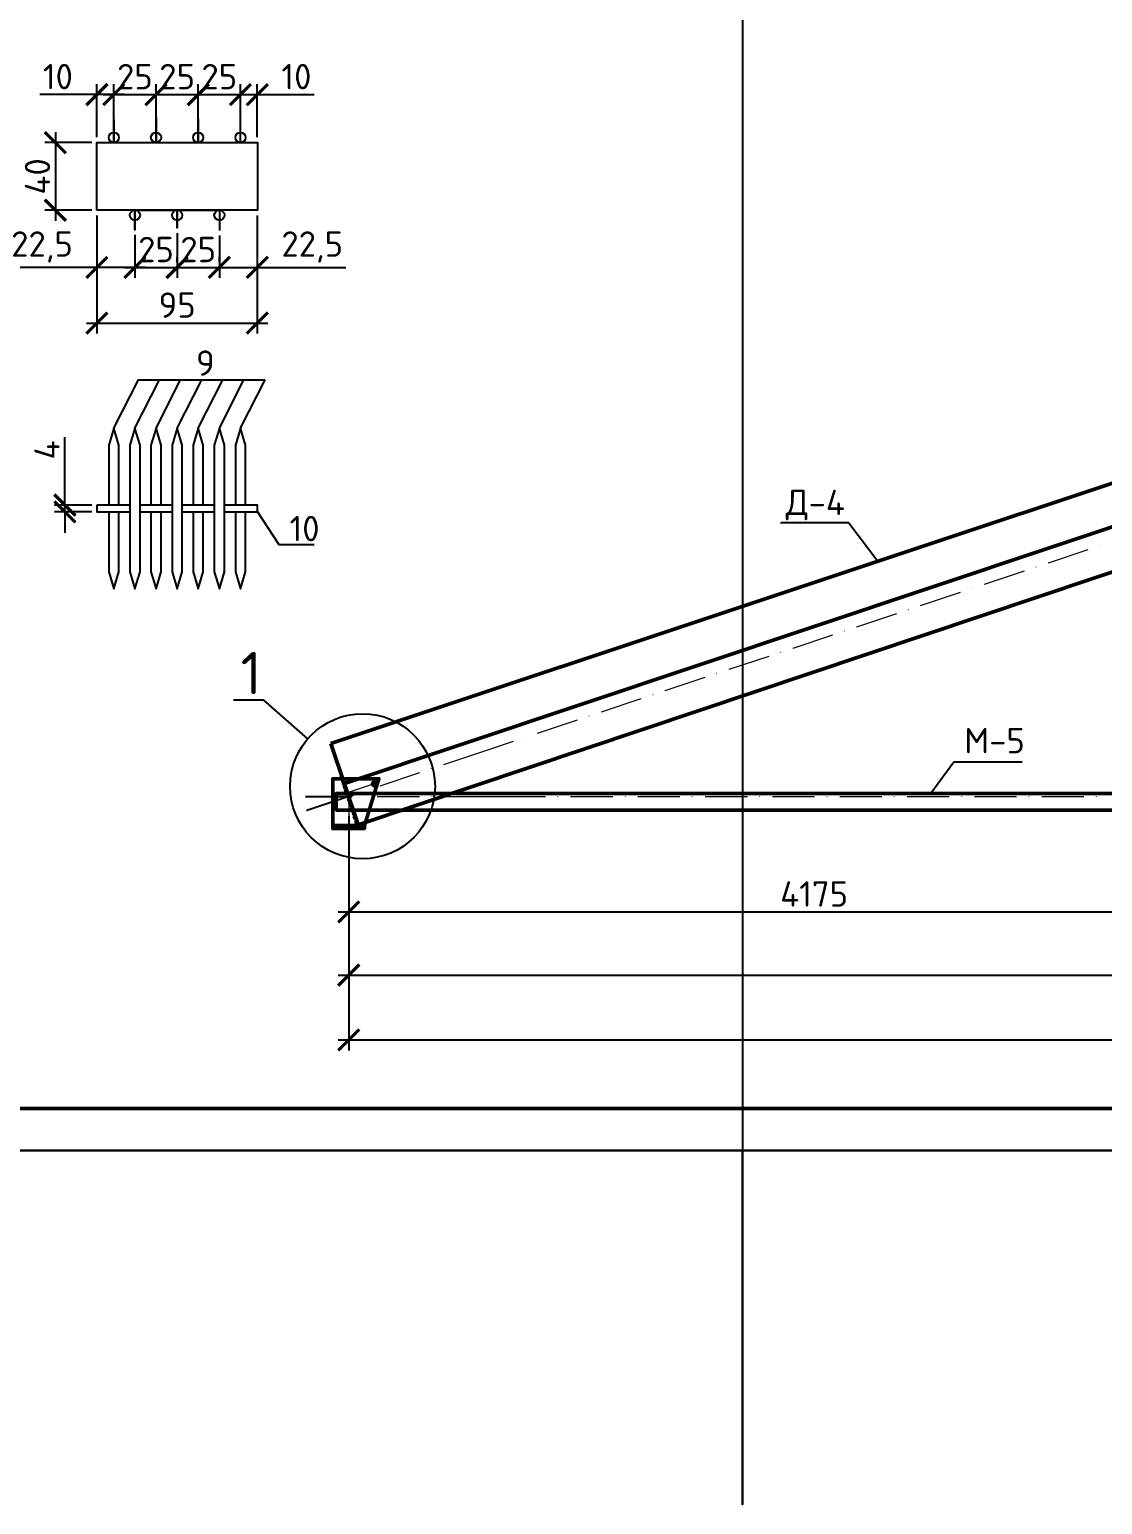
# Model space of a CAD drawing. Header units: millimetres. Extents: x -258556 to -95372, y 16759 to 83874.
# Drawn here: x -127657.7 to -127530.6, y 41369.5 to 41544.1 of the extents above; entities that cross this region are included whole.
import ezdxf

# ---------------------------------------------------------------- set-up
doc = ezdxf.new("R2010")
doc.units = ezdxf.units.MM
doc.header["$LTSCALE"] = 0.5
for name, color, linetype, lineweight in [('0.25-STAMP', 10, 'Continuous', 25), ('0.3-STAMP', 7, 'Continuous', 30), ('ТОЛСТЫЕ3', 7, 'Continuous', 50), ('ТОНКИЕе', 7, 'Continuous', 25)]:
    doc.layers.add(name, color=color, linetype=linetype, lineweight=lineweight)
doc.layers.add('размеры', color=7, linetype='Continuous')
doc.styles.add('Наклонный3.5', font='isocpeur.ttf', dxfattribs={"height": 3})
doc.dimstyles.new('СТРОИТЕЛЬНЫЙ', dxfattribs={"dimtxt": 3, "dimasz": 2.5, "dimexe": 1.25, "dimexo": 0.625, "dimtad": 1, "dimdec": 0, "dimlfac": 100, "dimdsep": 46, "dimtxsty": 'Наклонный3.5', "dimblk1": 'ARCHTICK', "dimblk2": 'ARCHTICK', "dimsah": 1, "dimcen": 0, "dimdle": 1.25, "dimadec": 0, "dimazin": 0, "dimtfac": 0.75, "dimtdec": 0, "dimtmove": 0, "dimatfit": 3, "dimldrblk": 'ARCHTICK', "dimfxl": 1, "dimtolj": 1, "dimtzin": 0, "dimarcsym": 1})

# ---------------------------------------------------------------- blocks, each defined once
blk = doc.blocks.new('_ArchTick')
at = {"color": 0, "linetype": 'ByBlock', "const_width": 0.15}
blk.add_lwpolyline([(-0.5, -0.5), (0.5, 0.5)], dxfattribs=at)
blk = doc.blocks.new('*D801')
at = {"layer": 'Defpoints', "color": 0, "transparency": 16777216}
for p in [(-127619.88, 41451.63), (-127509.64, 41450.77), (-127509.64, 41439.66)]:
    blk.add_point(p, dxfattribs=at)
at = {"layer": 'размеры', "color": 0, "lineweight": -2, "transparency": 16777216}
for p, q in [((-127619.88, 41451), (-127619.88, 41438.41)), ((-127509.64, 41450.14), (-127509.64, 41438.41)), ((-127621.13, 41439.66), (-127508.39, 41439.66))]:
    blk.add_line(p, q, dxfattribs=at)
at = {"layer": 'размеры', "color": 0, "lineweight": -2, "transparency": 16777216, "xscale": 2.5, "yscale": 2.5, "zscale": 2.5, "rotation": 180}
blk.add_blockref('_ArchTick', (-127619.88, 41439.66), dxfattribs=at)
at = {"layer": 'размеры', "color": 0, "lineweight": -2, "transparency": 16777216, "xscale": 2.5, "yscale": 2.5, "zscale": 2.5}
blk.add_blockref('_ArchTick', (-127509.64, 41439.66), dxfattribs=at)
at = {"layer": 'размеры', "color": 0, "transparency": 16777216, "insert": (-127564.76, 41441.78), "char_height": 3, "attachment_point": 5, "style": 'Наклонный3.5'}
blk.add_mtext('\\A1;4175', dxfattribs=at)
blk = doc.blocks.new('*D803')
at = {"layer": 'Defpoints', "color": 0, "transparency": 16777216}
for p in [(-127619.88, 41439.66), (-127399.39, 41439.66), (-127399.39, 41432.18)]:
    blk.add_point(p, dxfattribs=at)
at = {"layer": 'размеры', "color": 0, "lineweight": -2, "transparency": 16777216}
for p, q in [((-127619.88, 41439.03), (-127619.88, 41430.93)), ((-127399.39, 41439.03), (-127399.39, 41430.93)), ((-127621.13, 41432.18), (-127398.14, 41432.18))]:
    blk.add_line(p, q, dxfattribs=at)
at = {"layer": 'размеры', "color": 0, "lineweight": -2, "transparency": 16777216, "xscale": 2.5, "yscale": 2.5, "zscale": 2.5, "rotation": 180}
blk.add_blockref('_ArchTick', (-127619.88, 41432.18), dxfattribs=at)
at = {"layer": 'размеры', "color": 0, "lineweight": -2, "transparency": 16777216, "xscale": 2.5, "yscale": 2.5, "zscale": 2.5}
blk.add_blockref('_ArchTick', (-127399.39, 41432.18), dxfattribs=at)
at = {"layer": 'размеры', "color": 0, "transparency": 16777216, "insert": (-127509.64, 41434.31), "char_height": 3, "attachment_point": 5, "style": 'Наклонный3.5'}
blk.add_mtext('\\A1;8350', dxfattribs=at)
blk = doc.blocks.new('*D804')
at = {"layer": 'Defpoints', "color": 0, "transparency": 16777216}
for p in [(-127619.88, 41432.18), (-127379.91, 41425.88), (-127379.91, 41424.51)]:
    blk.add_point(p, dxfattribs=at)
at = {"layer": 'размеры', "color": 0, "lineweight": -2, "transparency": 16777216}
for p, q in [((-127619.88, 41431.56), (-127619.88, 41423.26)), ((-127621.13, 41424.51), (-127378.66, 41424.51)), ((-127379.91, 41425.26), (-127379.91, 41423.26))]:
    blk.add_line(p, q, dxfattribs=at)
at = {"layer": 'размеры', "color": 0, "lineweight": -2, "transparency": 16777216, "xscale": 2.5, "yscale": 2.5, "zscale": 2.5, "rotation": 180}
blk.add_blockref('_ArchTick', (-127619.88, 41424.51), dxfattribs=at)
at = {"layer": 'размеры', "color": 0, "lineweight": -2, "transparency": 16777216, "xscale": 2.5, "yscale": 2.5, "zscale": 2.5}
blk.add_blockref('_ArchTick', (-127379.91, 41424.51), dxfattribs=at)
at = {"layer": 'размеры', "color": 0, "transparency": 16777216, "insert": (-127499.9, 41426.64), "char_height": 3, "attachment_point": 5, "style": 'Наклонный3.5'}
blk.add_mtext('\\A1;16700', dxfattribs=at)
blk = doc.blocks.new('*D808')
at = {"layer": 'Defpoints', "color": 0, "transparency": 16777216}
for p in [(-127649.71, 41536.42), (-127649.71, 41530.73), (-127647.71, 41530.73)]:
    blk.add_point(p, dxfattribs=at)
at = {"layer": 'размеры', "color": 0, "lineweight": -2, "transparency": 16777216}
for p, q in [((-127649.71, 41531.36), (-127649.71, 41537.67)), ((-127647.71, 41531.36), (-127647.71, 41537.67)), ((-127649.71, 41536.42), (-127656.46, 41536.42)), ((-127646.46, 41536.42), (-127649.71, 41536.42))]:
    blk.add_line(p, q, dxfattribs=at)
at = {"layer": 'размеры', "color": 0, "lineweight": -2, "transparency": 16777216, "xscale": 2.5, "yscale": 2.5, "zscale": 2.5, "rotation": 180}
blk.add_blockref('_ArchTick', (-127649.71, 41536.42), dxfattribs=at)
at = {"layer": 'размеры', "color": 0, "lineweight": -2, "transparency": 16777216, "xscale": 2.5, "yscale": 2.5, "zscale": 2.5}
blk.add_blockref('_ArchTick', (-127647.71, 41536.42), dxfattribs=at)
at = {"layer": 'размеры', "color": 0, "transparency": 16777216, "insert": (-127654.33, 41538.55), "char_height": 3, "attachment_point": 5, "style": 'Наклонный3.5'}
blk.add_mtext('\\A1;10', dxfattribs=at)
blk = doc.blocks.new('*D809')
at = {"layer": 'Defpoints', "color": 0, "transparency": 16777216}
for p in [(-127642.71, 41536.42), (-127647.71, 41530.73), (-127642.71, 41530.73)]:
    blk.add_point(p, dxfattribs=at)
at = {"layer": 'размеры', "color": 0, "lineweight": -2, "transparency": 16777216}
for p, q in [((-127647.71, 41531.36), (-127647.71, 41537.67)), ((-127642.71, 41531.36), (-127642.71, 41537.67)), ((-127648.96, 41536.42), (-127641.46, 41536.42))]:
    blk.add_line(p, q, dxfattribs=at)
at = {"layer": 'размеры', "color": 0, "lineweight": -2, "transparency": 16777216, "xscale": 2.5, "yscale": 2.5, "zscale": 2.5, "rotation": 180}
blk.add_blockref('_ArchTick', (-127647.71, 41536.42), dxfattribs=at)
at = {"layer": 'размеры', "color": 0, "lineweight": -2, "transparency": 16777216, "xscale": 2.5, "yscale": 2.5, "zscale": 2.5}
blk.add_blockref('_ArchTick', (-127642.71, 41536.42), dxfattribs=at)
at = {"layer": 'размеры', "color": 0, "transparency": 16777216, "insert": (-127645.21, 41538.55), "char_height": 3, "attachment_point": 5, "style": 'Наклонный3.5'}
blk.add_mtext('\\A1;25', dxfattribs=at)
blk = doc.blocks.new('*D810')
at = {"layer": 'Defpoints', "color": 0, "transparency": 16777216}
for p in [(-127637.71, 41536.42), (-127642.71, 41530.74), (-127637.71, 41530.73)]:
    blk.add_point(p, dxfattribs=at)
at = {"layer": 'размеры', "color": 0, "lineweight": -2, "transparency": 16777216}
for p, q in [((-127642.71, 41531.36), (-127642.71, 41537.67)), ((-127637.71, 41531.36), (-127637.71, 41537.67)), ((-127643.96, 41536.42), (-127636.46, 41536.42))]:
    blk.add_line(p, q, dxfattribs=at)
at = {"layer": 'размеры', "color": 0, "lineweight": -2, "transparency": 16777216, "xscale": 2.5, "yscale": 2.5, "zscale": 2.5, "rotation": 180}
blk.add_blockref('_ArchTick', (-127642.71, 41536.42), dxfattribs=at)
at = {"layer": 'размеры', "color": 0, "lineweight": -2, "transparency": 16777216, "xscale": 2.5, "yscale": 2.5, "zscale": 2.5}
blk.add_blockref('_ArchTick', (-127637.71, 41536.42), dxfattribs=at)
at = {"layer": 'размеры', "color": 0, "transparency": 16777216, "insert": (-127640.21, 41538.55), "char_height": 3, "attachment_point": 5, "style": 'Наклонный3.5'}
blk.add_mtext('\\A1;25', dxfattribs=at)
blk = doc.blocks.new('*D811')
at = {"layer": 'Defpoints', "color": 0, "transparency": 16777216}
for p in [(-127632.71, 41536.42), (-127637.71, 41530.74), (-127632.71, 41530.73)]:
    blk.add_point(p, dxfattribs=at)
at = {"layer": 'размеры', "color": 0, "lineweight": -2, "transparency": 16777216}
for p, q in [((-127637.71, 41531.36), (-127637.71, 41537.67)), ((-127632.71, 41531.36), (-127632.71, 41537.67)), ((-127638.96, 41536.42), (-127631.46, 41536.42))]:
    blk.add_line(p, q, dxfattribs=at)
at = {"layer": 'размеры', "color": 0, "lineweight": -2, "transparency": 16777216, "xscale": 2.5, "yscale": 2.5, "zscale": 2.5, "rotation": 180}
blk.add_blockref('_ArchTick', (-127637.71, 41536.42), dxfattribs=at)
at = {"layer": 'размеры', "color": 0, "lineweight": -2, "transparency": 16777216, "xscale": 2.5, "yscale": 2.5, "zscale": 2.5}
blk.add_blockref('_ArchTick', (-127632.71, 41536.42), dxfattribs=at)
at = {"layer": 'размеры', "color": 0, "transparency": 16777216, "insert": (-127635.21, 41538.55), "char_height": 3, "attachment_point": 5, "style": 'Наклонный3.5'}
blk.add_mtext('\\A1;25', dxfattribs=at)
blk = doc.blocks.new('*D812')
at = {"layer": 'Defpoints', "color": 0, "transparency": 16777216}
for p in [(-127630.71, 41536.42), (-127632.71, 41530.73), (-127630.71, 41530.73)]:
    blk.add_point(p, dxfattribs=at)
at = {"layer": 'размеры', "color": 0, "lineweight": -2, "transparency": 16777216}
for p, q in [((-127632.71, 41531.36), (-127632.71, 41537.67)), ((-127630.71, 41531.36), (-127630.71, 41537.67)), ((-127633.96, 41536.42), (-127630.71, 41536.42)), ((-127630.71, 41536.42), (-127623.96, 41536.42))]:
    blk.add_line(p, q, dxfattribs=at)
at = {"layer": 'размеры', "color": 0, "lineweight": -2, "transparency": 16777216, "xscale": 2.5, "yscale": 2.5, "zscale": 2.5, "rotation": 180}
blk.add_blockref('_ArchTick', (-127632.71, 41536.42), dxfattribs=at)
at = {"layer": 'размеры', "color": 0, "lineweight": -2, "transparency": 16777216, "xscale": 2.5, "yscale": 2.5, "zscale": 2.5}
blk.add_blockref('_ArchTick', (-127630.71, 41536.42), dxfattribs=at)
at = {"layer": 'размеры', "color": 0, "transparency": 16777216, "insert": (-127626.08, 41538.55), "char_height": 3, "attachment_point": 5, "style": 'Наклонный3.5'}
blk.add_mtext('\\A1;10', dxfattribs=at)
blk = doc.blocks.new('*D813')
at = {"layer": 'Defpoints', "color": 0, "transparency": 16777216}
for p in [(-127649.71, 41522.73), (-127645.21, 41520.42), (-127649.71, 41515.96)]:
    blk.add_point(p, dxfattribs=at)
at = {"layer": 'размеры', "color": 0, "lineweight": -2, "transparency": 16777216}
for p, q in [((-127649.71, 41522.11), (-127649.71, 41514.71)), ((-127645.21, 41519.8), (-127645.21, 41514.71)), ((-127649.71, 41515.96), (-127660.21, 41515.96)), ((-127643.96, 41515.96), (-127649.71, 41515.96))]:
    blk.add_line(p, q, dxfattribs=at)
at = {"layer": 'размеры', "color": 0, "lineweight": -2, "transparency": 16777216, "xscale": 2.5, "yscale": 2.5, "zscale": 2.5, "rotation": 180}
blk.add_blockref('_ArchTick', (-127649.71, 41515.96), dxfattribs=at)
at = {"layer": 'размеры', "color": 0, "lineweight": -2, "transparency": 16777216, "xscale": 2.5, "yscale": 2.5, "zscale": 2.5}
blk.add_blockref('_ArchTick', (-127645.21, 41515.96), dxfattribs=at)
at = {"layer": 'размеры', "color": 0, "transparency": 16777216, "insert": (-127656.21, 41518.38), "char_height": 3, "attachment_point": 5, "style": 'Наклонный3.5'}
blk.add_mtext('\\A1;22,5', dxfattribs=at)
blk = doc.blocks.new('*D814')
at = {"layer": 'Defpoints', "color": 0, "transparency": 16777216}
for p in [(-127645.21, 41520.42), (-127640.21, 41520.63), (-127640.21, 41515.96)]:
    blk.add_point(p, dxfattribs=at)
at = {"layer": 'размеры', "color": 0, "lineweight": -2, "transparency": 16777216}
for p, q in [((-127645.21, 41519.8), (-127645.21, 41514.71)), ((-127640.21, 41520.01), (-127640.21, 41514.71)), ((-127646.46, 41515.96), (-127638.96, 41515.96))]:
    blk.add_line(p, q, dxfattribs=at)
at = {"layer": 'размеры', "color": 0, "lineweight": -2, "transparency": 16777216, "xscale": 2.5, "yscale": 2.5, "zscale": 2.5, "rotation": 180}
blk.add_blockref('_ArchTick', (-127645.21, 41515.96), dxfattribs=at)
at = {"layer": 'размеры', "color": 0, "lineweight": -2, "transparency": 16777216, "xscale": 2.5, "yscale": 2.5, "zscale": 2.5}
blk.add_blockref('_ArchTick', (-127640.21, 41515.96), dxfattribs=at)
at = {"layer": 'размеры', "color": 0, "transparency": 16777216, "insert": (-127642.71, 41518.08), "char_height": 3, "attachment_point": 5, "style": 'Наклонный3.5'}
blk.add_mtext('\\A1;25', dxfattribs=at)
blk = doc.blocks.new('*D815')
at = {"layer": 'Defpoints', "color": 0, "transparency": 16777216}
for p in [(-127635.21, 41520.35), (-127640.21, 41515.96), (-127635.21, 41515.96)]:
    blk.add_point(p, dxfattribs=at)
at = {"layer": 'размеры', "color": 0, "lineweight": -2, "transparency": 16777216}
for p, q in [((-127635.21, 41519.72), (-127635.21, 41514.71)), ((-127640.21, 41516.58), (-127640.21, 41517.21)), ((-127641.46, 41515.96), (-127633.96, 41515.96))]:
    blk.add_line(p, q, dxfattribs=at)
at = {"layer": 'размеры', "color": 0, "lineweight": -2, "transparency": 16777216, "xscale": 2.5, "yscale": 2.5, "zscale": 2.5, "rotation": 180}
blk.add_blockref('_ArchTick', (-127640.21, 41515.96), dxfattribs=at)
at = {"layer": 'размеры', "color": 0, "lineweight": -2, "transparency": 16777216, "xscale": 2.5, "yscale": 2.5, "zscale": 2.5}
blk.add_blockref('_ArchTick', (-127635.21, 41515.96), dxfattribs=at)
at = {"layer": 'размеры', "color": 0, "transparency": 16777216, "insert": (-127637.71, 41518.08), "char_height": 3, "attachment_point": 5, "style": 'Наклонный3.5'}
blk.add_mtext('\\A1;25', dxfattribs=at)
blk = doc.blocks.new('*D816')
at = {"layer": 'Defpoints', "color": 0, "transparency": 16777216}
for p in [(-127630.71, 41522.73), (-127635.21, 41515.96), (-127630.71, 41515.96)]:
    blk.add_point(p, dxfattribs=at)
at = {"layer": 'размеры', "color": 0, "lineweight": -2, "transparency": 16777216}
for p, q in [((-127630.71, 41522.11), (-127630.71, 41514.71)), ((-127635.21, 41516.58), (-127635.21, 41517.21)), ((-127636.46, 41515.96), (-127630.71, 41515.96)), ((-127630.71, 41515.96), (-127620.21, 41515.96))]:
    blk.add_line(p, q, dxfattribs=at)
at = {"layer": 'размеры', "color": 0, "lineweight": -2, "transparency": 16777216, "xscale": 2.5, "yscale": 2.5, "zscale": 2.5, "rotation": 180}
blk.add_blockref('_ArchTick', (-127635.21, 41515.96), dxfattribs=at)
at = {"layer": 'размеры', "color": 0, "lineweight": -2, "transparency": 16777216, "xscale": 2.5, "yscale": 2.5, "zscale": 2.5}
blk.add_blockref('_ArchTick', (-127630.71, 41515.96), dxfattribs=at)
at = {"layer": 'размеры', "color": 0, "transparency": 16777216, "insert": (-127624.21, 41518.38), "char_height": 3, "attachment_point": 5, "style": 'Наклонный3.5'}
blk.add_mtext('\\A1;22,5', dxfattribs=at)
blk = doc.blocks.new('*D817')
at = {"layer": 'Defpoints', "color": 0, "transparency": 16777216}
for p in [(-127649.71, 41530.73), (-127654.63, 41522.73), (-127649.71, 41522.73)]:
    blk.add_point(p, dxfattribs=at)
at = {"layer": 'размеры', "color": 0, "lineweight": -2, "transparency": 16777216}
for p, q in [((-127654.63, 41531.98), (-127654.63, 41521.48)), ((-127650.33, 41530.73), (-127655.88, 41530.73)), ((-127650.33, 41522.73), (-127655.88, 41522.73))]:
    blk.add_line(p, q, dxfattribs=at)
at = {"layer": 'размеры', "color": 0, "lineweight": -2, "transparency": 16777216, "xscale": 2.5, "yscale": 2.5, "zscale": 2.5}
for p, rotation in [((-127654.63, 41530.73), 90), ((-127654.63, 41522.73), 270)]:
    blk.add_blockref('_ArchTick', p, dxfattribs=dict(at, rotation=rotation))
at = {"layer": 'размеры', "color": 0, "transparency": 16777216, "insert": (-127656.75, 41526.73), "char_height": 3, "attachment_point": 5, "rotation": 90, "style": 'Наклонный3.5'}
blk.add_mtext('\\A1;40', dxfattribs=at)
blk = doc.blocks.new('*D818')
at = {"layer": 'Defpoints', "color": 0, "transparency": 16777216}
for p in [(-127649.71, 41522.73), (-127630.71, 41522.73), (-127630.71, 41509.37)]:
    blk.add_point(p, dxfattribs=at)
at = {"layer": 'размеры', "color": 0, "lineweight": -2, "transparency": 16777216}
for p, q in [((-127649.71, 41522.11), (-127649.71, 41508.12)), ((-127630.71, 41522.11), (-127630.71, 41508.12)), ((-127650.96, 41509.37), (-127629.46, 41509.37))]:
    blk.add_line(p, q, dxfattribs=at)
at = {"layer": 'размеры', "color": 0, "lineweight": -2, "transparency": 16777216, "xscale": 2.5, "yscale": 2.5, "zscale": 2.5, "rotation": 180}
blk.add_blockref('_ArchTick', (-127649.71, 41509.37), dxfattribs=at)
at = {"layer": 'размеры', "color": 0, "lineweight": -2, "transparency": 16777216, "xscale": 2.5, "yscale": 2.5, "zscale": 2.5}
blk.add_blockref('_ArchTick', (-127630.71, 41509.37), dxfattribs=at)
at = {"layer": 'размеры', "color": 0, "transparency": 16777216, "insert": (-127640.21, 41511.5), "char_height": 3, "attachment_point": 5, "style": 'Наклонный3.5'}
blk.add_mtext('\\A1;95', dxfattribs=at)
blk = doc.blocks.new('*D819')
at = {"layer": 'Defpoints', "color": 0, "transparency": 16777216}
for p in [(-127653.5, 41487.82), (-127649.71, 41487.82), (-127649.71, 41487.02)]:
    blk.add_point(p, dxfattribs=at)
at = {"layer": 'размеры', "color": 0, "lineweight": -2, "transparency": 16777216}
for p, q in [((-127653.5, 41487.82), (-127653.5, 41495.87)), ((-127650.33, 41487.82), (-127654.75, 41487.82)), ((-127650.33, 41487.02), (-127654.75, 41487.02)), ((-127653.5, 41487.02), (-127653.5, 41487.82)), ((-127653.5, 41487.02), (-127653.5, 41484.52))]:
    blk.add_line(p, q, dxfattribs=at)
at = {"layer": 'размеры', "color": 0, "lineweight": -2, "transparency": 16777216, "xscale": 2.5, "yscale": 2.5, "zscale": 2.5}
for p, rotation in [((-127653.5, 41487.82), 270), ((-127653.5, 41487.02), 90)]:
    blk.add_blockref('_ArchTick', p, dxfattribs=dict(at, rotation=rotation))
at = {"layer": 'размеры', "color": 0, "transparency": 16777216, "insert": (-127655.63, 41494.35), "char_height": 3, "attachment_point": 5, "rotation": 90, "style": 'Наклонный3.5'}
blk.add_mtext('\\A1;4', dxfattribs=at)

msp = doc.modelspace()

# ---------------------------------------------------------------- linework, layer by layer
at = {"color": 7, "linetype": 'Continuous', "lineweight": 18, "true_color": 0x000007}
for points in [[(-127512.839, 41495.96), (-127621.984, 41459.579), (-127620.607, 41455.414)], [(-127621.777, 41455.414), (-127616.304, 41455.414), (-127616.821, 41453.693)], [(-127621.777, 41455.414), (-127621.777, 41449.907), (-127618.025, 41449.907), (-127618.025, 41449.528), (-127621.777, 41449.528), (-127621.777, 41449.907)], [(-127620.848, 41455.655), (-127620.676, 41455.724), (-127620.676, 41455.724)], [(-127617.475, 41451.697), (-127618.025, 41449.907), (-127618.025, 41449.907)]]:
    msp.add_lwpolyline(points, dxfattribs=at)
at = {"color": 7, "linetype": 'Continuous', "lineweight": 13, "true_color": 0x000007}
for points in [[(-127605.066, 41465.224), (-127512.839, 41495.96), (-127512.839, 41495.96)], [(-127532.321, 41482.52), (-127537.053, 41480.936), (-127537.053, 41480.936)], [(-127530.909, 41482.984), (-127530.927, 41483.001), (-127530.927, 41483.001)], [(-127539.893, 41479.99), (-127544.608, 41478.424), (-127544.608, 41478.424)], [(-127538.465, 41480.472), (-127538.482, 41480.489), (-127538.482, 41480.489)], [(-127546.037, 41477.942), (-127546.054, 41477.959), (-127546.054, 41477.959)], [(-127547.448, 41477.477), (-127552.181, 41475.894), (-127552.181, 41475.894)], [(-127555.003, 41474.947), (-127559.736, 41473.381), (-127559.736, 41473.381)], [(-127553.592, 41475.429), (-127553.609, 41475.446), (-127553.609, 41475.446)], [(-127561.147, 41472.899), (-127561.164, 41472.916), (-127561.164, 41472.916)], [(-127562.575, 41472.435), (-127567.291, 41470.851), (-127567.291, 41470.851)], [(-127570.131, 41469.905), (-127574.863, 41468.339), (-127574.863, 41468.339)], [(-127568.719, 41470.387), (-127568.737, 41470.404), (-127568.737, 41470.404)], [(-127577.686, 41467.392), (-127582.436, 41465.826), (-127582.436, 41465.826)], [(-127576.274, 41467.874), (-127576.309, 41467.891), (-127576.309, 41467.891)], [(-127585.275, 41464.88), (-127589.991, 41463.296), (-127589.991, 41463.296)], [(-127583.83, 41465.344), (-127583.864, 41465.361), (-127583.864, 41465.361)], [(-127592.83, 41462.35), (-127597.563, 41460.784), (-127597.563, 41460.784)], [(-127591.419, 41462.832), (-127591.436, 41462.849), (-127591.436, 41462.849)], [(-127602.864, 41458.994), (-127608.646, 41457.083), (-127608.646, 41457.083)], [(-127600.403, 41459.837), (-127602.864, 41458.994), (-127602.864, 41458.994)], [(-127598.974, 41460.302), (-127598.991, 41460.319), (-127598.991, 41460.319)]]:
    msp.add_lwpolyline(points, dxfattribs=at)
at = {"color": 7, "linetype": 'Continuous', "lineweight": 5, "true_color": 0x000007}
for points in [[(-127601.917, 41455.758), (-127496.456, 41490.935), (-127496.456, 41490.935)], [(-127621.777, 41449.907), (-127621.777, 41455.414), (-127616.304, 41455.414), (-127618.025, 41449.907)], [(-127620.917, 41456.378), (-127618.755, 41449.951), (-127601.917, 41455.758)], [(-127616.89, 41455.208), (-127616.89, 41454.347), (-127616.89, 41454.347)], [(-127611.486, 41456.137), (-127616.201, 41454.554), (-127616.201, 41454.554)], [(-127610.074, 41456.584), (-127610.074, 41456.619), (-127610.074, 41456.619)], [(-127621.777, 41453.315), (-127621.777, 41453.452), (-127621.777, 41453.555)], [(-127621.364, 41453.693), (-127621.364, 41453.831), (-127621.364, 41453.831)], [(-127621.364, 41453.693), (-127515.662, 41453.693), (-127515.662, 41453.693)], [(-127621.364, 41453.693), (-127621.364, 41451.697), (-127621.364, 41451.697)], [(-127621.089, 41453.693), (-127621.089, 41453.831), (-127621.089, 41453.831)], [(-127620.848, 41453.693), (-127620.848, 41453.831), (-127620.848, 41453.831)], [(-127620.607, 41453.693), (-127620.607, 41453.831), (-127620.607, 41453.831)], [(-127620.366, 41453.693), (-127620.366, 41453.831), (-127620.366, 41453.831)], [(-127616.89, 41454.829), (-127620.194, 41453.728), (-127620.194, 41453.728)], [(-127620.125, 41453.693), (-127620.125, 41453.831), (-127620.125, 41453.831)], [(-127619.884, 41453.693), (-127619.884, 41453.831), (-127619.884, 41453.831)], [(-127619.609, 41453.693), (-127619.609, 41453.831), (-127619.609, 41453.831)], [(-127619.368, 41453.693), (-127619.368, 41453.831), (-127619.368, 41453.831)], [(-127619.127, 41453.693), (-127619.127, 41453.831), (-127619.127, 41453.831)], [(-127618.886, 41453.693), (-127618.886, 41453.831), (-127618.886, 41453.831)], [(-127618.611, 41453.693), (-127618.611, 41453.831), (-127618.611, 41453.831)], [(-127618.37, 41453.693), (-127618.37, 41453.831), (-127618.37, 41453.831)], [(-127618.129, 41453.693), (-127618.129, 41453.831), (-127618.129, 41453.831)], [(-127617.853, 41453.693), (-127617.853, 41453.831), (-127617.853, 41453.831)], [(-127617.612, 41453.693), (-127617.612, 41453.831), (-127617.612, 41453.831)], [(-127617.371, 41453.693), (-127617.371, 41453.831), (-127617.371, 41453.831)], [(-127617.268, 41454.829), (-127616.545, 41454.829), (-127616.545, 41454.829)], [(-127617.131, 41453.693), (-127617.131, 41453.831), (-127617.131, 41453.831)], [(-127616.855, 41453.693), (-127616.855, 41453.831), (-127616.855, 41453.831)], [(-127610.006, 41453.315), (-127610.04, 41453.349), (-127610.04, 41453.349)], [(-127595.102, 41453.315), (-127595.102, 41453.349), (-127595.102, 41453.349)], [(-127587.117, 41453.315), (-127587.151, 41453.349), (-127587.151, 41453.349)], [(-127579.166, 41453.315), (-127579.166, 41453.349), (-127579.166, 41453.349)], [(-127571.18, 41453.315), (-127571.215, 41453.349), (-127571.215, 41453.349)], [(-127563.195, 41453.315), (-127563.229, 41453.349), (-127563.229, 41453.349)], [(-127555.244, 41453.315), (-127555.244, 41453.349), (-127555.244, 41453.349)], [(-127547.259, 41453.315), (-127547.293, 41453.349), (-127547.293, 41453.349)], [(-127539.273, 41453.315), (-127539.308, 41453.349), (-127539.308, 41453.349)], [(-127531.323, 41453.315), (-127531.323, 41453.349), (-127531.323, 41453.349)], [(-127515.662, 41451.697), (-127621.364, 41451.697), (-127621.364, 41451.697)], [(-127621.364, 41451.559), (-127621.364, 41451.697), (-127621.364, 41451.697)], [(-127621.089, 41451.559), (-127621.089, 41451.697), (-127621.089, 41451.697)], [(-127620.848, 41451.559), (-127620.848, 41451.697), (-127620.848, 41451.697)], [(-127620.607, 41451.559), (-127620.607, 41451.697), (-127620.607, 41451.697)], [(-127620.366, 41451.559), (-127620.366, 41451.697), (-127620.366, 41451.697)], [(-127620.125, 41451.559), (-127620.125, 41451.697), (-127620.125, 41451.697)], [(-127619.884, 41452.695), (-127619.884, 41442.851), (-127619.884, 41442.851)], [(-127619.884, 41451.559), (-127619.884, 41451.697), (-127619.884, 41451.697)], [(-127619.609, 41451.559), (-127619.609, 41451.697), (-127619.609, 41451.697)], [(-127619.368, 41451.559), (-127619.368, 41451.697), (-127619.368, 41451.697)], [(-127619.127, 41451.559), (-127619.127, 41451.697), (-127619.127, 41451.697)], [(-127618.886, 41451.559), (-127618.886, 41451.697), (-127618.886, 41451.697)], [(-127618.611, 41451.559), (-127618.611, 41451.697), (-127618.611, 41451.697)], [(-127618.37, 41451.559), (-127618.37, 41451.697), (-127618.37, 41451.697)], [(-127618.129, 41451.559), (-127618.129, 41451.697), (-127618.129, 41451.697)], [(-127617.853, 41451.559), (-127617.853, 41451.697), (-127617.853, 41451.697)], [(-127617.612, 41451.559), (-127617.612, 41451.697), (-127617.612, 41451.697)], [(-127616.511, 41453.315), (-127611.52, 41453.315), (-127611.52, 41453.315)], [(-127608.526, 41453.315), (-127602.984, 41453.315), (-127602.984, 41453.315)], [(-127602.984, 41453.315), (-127596.582, 41453.315), (-127596.582, 41453.315)], [(-127593.622, 41453.315), (-127588.597, 41453.315), (-127588.597, 41453.315)], [(-127585.637, 41453.315), (-127580.646, 41453.315), (-127580.646, 41453.315)], [(-127577.651, 41453.315), (-127572.66, 41453.315), (-127572.66, 41453.315)], [(-127569.7, 41453.315), (-127564.71, 41453.315), (-127564.71, 41453.315)], [(-127561.715, 41453.315), (-127556.724, 41453.315), (-127556.724, 41453.315)], [(-127553.73, 41453.315), (-127548.773, 41453.315), (-127548.773, 41453.315)], [(-127545.779, 41453.315), (-127540.788, 41453.315), (-127540.788, 41453.315)], [(-127537.793, 41453.315), (-127532.803, 41453.315), (-127532.803, 41453.315)], [(-127621.777, 41449.528), (-127621.777, 41449.907), (-127619.884, 41449.907), (-127618.025, 41449.907), (-127618.025, 41449.528)], [(-127621.639, 41449.907), (-127621.639, 41450.079), (-127621.639, 41450.079)], [(-127621.399, 41449.907), (-127621.399, 41450.079), (-127621.399, 41450.079)], [(-127621.158, 41449.907), (-127621.158, 41450.079), (-127621.158, 41450.079)], [(-127620.917, 41449.907), (-127620.917, 41450.079), (-127620.917, 41450.079)], [(-127620.676, 41449.907), (-127620.676, 41450.079), (-127620.676, 41450.079)], [(-127620.435, 41449.907), (-127620.435, 41450.079), (-127620.435, 41450.079)], [(-127620.159, 41449.907), (-127620.159, 41450.079), (-127620.159, 41450.079)], [(-127619.918, 41449.907), (-127619.918, 41450.079), (-127619.918, 41450.079)], [(-127619.678, 41449.907), (-127619.678, 41450.079), (-127619.678, 41450.079)], [(-127619.437, 41449.907), (-127619.437, 41450.079), (-127619.437, 41450.079)], [(-127619.161, 41449.907), (-127619.161, 41450.079), (-127619.161, 41450.079)], [(-127618.542, 41449.907), (-127618.542, 41450.01), (-127618.542, 41450.01)], [(-127618.301, 41449.907), (-127618.301, 41450.079), (-127618.301, 41450.079)], [(-127618.025, 41449.907), (-127618.025, 41450.079), (-127618.025, 41450.079)], [(-127618.025, 41449.528), (-127621.777, 41449.528), (-127621.777, 41449.528)]]:
    msp.add_lwpolyline(points, dxfattribs=at)
at = {"color": 7, "linetype": 'Continuous', "lineweight": 25, "true_color": 0x000007}
for points in [[(-127560.648, 41485.738), (-127568.702, 41485.738), (-127568.702, 41485.738)], [(-127560.648, 41485.738), (-127557.223, 41481.177), (-127557.223, 41481.177)], [(-127624.72, 41460.147), (-127629.935, 41464.742), (-127633.514, 41464.742)], [(-127548.223, 41457.376), (-127550.942, 41453.693), (-127550.942, 41453.693)], [(-127540.134, 41457.376), (-127548.223, 41457.376), (-127548.223, 41457.376)], [(-127620.848, 41455.655), (-127620.848, 41455.655), (-127620.688, 41455.719)], [(-127620.71, 41455.276), (-127620.848, 41455.655), (-127620.848, 41455.655)], [(-127620.538, 41454.76), (-127620.676, 41455.139), (-127620.676, 41455.139)], [(-127619.058, 41453.59), (-127624.84, 41451.662), (-127624.84, 41451.662)], [(-127620.366, 41454.244), (-127620.504, 41454.622), (-127620.504, 41454.622)], [(-127620.194, 41453.693), (-127620.332, 41454.072), (-127620.332, 41454.072)], [(-127620.022, 41453.211), (-127620.159, 41453.555), (-127620.159, 41453.555)], [(-127625.013, 41453.315), (-127619.505, 41453.315), (-127619.505, 41453.315)], [(-127619.85, 41452.661), (-127619.987, 41453.039), (-127619.987, 41453.039)], [(-127619.678, 41452.144), (-127619.815, 41452.523), (-127619.815, 41452.523)], [(-127619.505, 41451.628), (-127619.609, 41452.007), (-127619.609, 41452.007)], [(-127619.333, 41451.112), (-127619.437, 41451.49), (-127619.437, 41451.49)], [(-127619.161, 41450.595), (-127619.299, 41450.974), (-127619.299, 41450.974)], [(-127618.989, 41450.079), (-127619.127, 41450.458), (-127619.127, 41450.458)], [(-127618.989, 41450.079), (-127618.92, 41449.907), (-127618.92, 41449.907)]]:
    msp.add_lwpolyline(points, dxfattribs=at)
at = {"color": 7, "linetype": 'Continuous', "lineweight": 18, "true_color": 0x000007}
msp.add_lwpolyline([(-127616.821, 41453.693), (-127621.364, 41453.693), (-127621.364, 41451.697), (-127507.022, 41451.697), (-127507.022, 41453.693)], close=True, dxfattribs=at)
at = {"color": 7, "linetype": 'Continuous', "lineweight": 25, "true_color": 0x000007}
msp.add_open_spline([(-127609.661, 41454.519), (-127609.661, 41459.269), (-127613.516, 41463.124), (-127618.232, 41463.124), (-127618.232, 41463.124), (-127622.982, 41463.124), (-127626.837, 41459.269), (-127626.837, 41454.519), (-127626.837, 41454.519), (-127626.837, 41449.804), (-127622.982, 41445.949), (-127618.232, 41445.949), (-127618.232, 41445.949), (-127613.516, 41445.949), (-127609.661, 41449.804), (-127609.661, 41454.519)], degree=3, knots=[0, 0, 0, 0, 0.0625, 0.0625, 0.0625, 0.062501, 0.125, 0.125, 0.125, 0.125001, 0.1875, 0.1875, 0.1875, 0.187501, 1, 1, 1, 1], dxfattribs=at)
at = {"layer": '0.25-STAMP', "color": 0}
msp.add_lwpolyline([(-127994.225, 41411.398), (-127153.225, 41411.398), (-127153.225, 42005.398), (-127994.225, 42005.398), (-127994.225, 41411.398)], dxfattribs=at)
at = {"layer": '0.3-STAMP', "color": 0, "lineweight": 50}
msp.add_lwpolyline([(-127974.225, 41416.398), (-127158.225, 41416.398), (-127158.225, 42000.398), (-127974.225, 42000.398), (-127974.225, 41416.398)], dxfattribs=at)
at = {"layer": 'ТОЛСТЫЕ3'}
for points in [[(-127621.984, 41459.579), (-127512.839, 41495.96), (-127512.529, 41495.031)], [(-127620.4, 41454.863), (-127523.062, 41487.373)], [(-127511.511, 41485.899), (-127618.755, 41449.951)], [(-127621.984, 41459.579), (-127618.755, 41449.951)], [(-127621.777, 41449.907), (-127621.777, 41455.414), (-127616.304, 41455.414), (-127618.025, 41449.907), (-127621.777, 41449.907), (-127621.777, 41449.528), (-127618.025, 41449.528), (-127618.025, 41449.907)], [(-127621.364, 41451.697), (-127621.364, 41453.693), (-127507.022, 41453.693), (-127507.022, 41451.697), (-127621.364, 41451.697)]]:
    msp.add_lwpolyline(points, dxfattribs=at)
msp.add_circle((-127616.89, 41454.829), 0.212, dxfattribs=at)
at = {"layer": 'ТОНКИЕе', "color": 6}
for points in [[(-127363.225, 41411.398), (-127573.225, 41411.398), (-127573.225, 41369.504), (-127573.225, 41411.398), (-127783.225, 41411.398), (-127783.225, 41386.749), (-127783.225, 41411.398), (-127993.225, 41411.398), (-127993.225, 42005.398)], [(-127573.225, 42005.398), (-127573.225, 41411.398)]]:
    msp.add_lwpolyline(points, dxfattribs=at)
at = {"layer": 'ТОНКИЕе'}
for points in [[(-127649.707, 41530.734), (-127647.707, 41530.734), (-127647.707, 41533.483), (-127647.707, 41530.734), (-127642.707, 41530.734), (-127642.707, 41533.734), (-127642.707, 41530.734), (-127637.707, 41530.734), (-127637.707, 41533.555), (-127637.707, 41530.734), (-127632.707, 41530.734), (-127632.707, 41533.304)], [(-127649.707, 41522.734), (-127649.707, 41530.734), (-127630.707, 41530.734), (-127630.707, 41522.734), (-127649.707, 41522.734)], [(-127640.207, 41522.734), (-127640.207, 41520.635), (-127640.207, 41522.734), (-127645.207, 41522.734), (-127645.207, 41520.42), (-127645.207, 41522.734), (-127640.207, 41522.734), (-127635.207, 41522.734), (-127635.207, 41520.349)], [(-127647.707, 41496.92), (-127644.794, 41502.644), (-127629.794, 41502.644)], [(-127645.207, 41496.92), (-127642.294, 41502.644), (-127629.794, 41502.644)], [(-127642.707, 41496.92), (-127639.794, 41502.644), (-127629.794, 41502.644)], [(-127640.207, 41496.92), (-127637.294, 41502.644), (-127629.794, 41502.644)], [(-127637.707, 41496.92), (-127634.794, 41502.644), (-127629.794, 41502.644)], [(-127635.207, 41496.92), (-127632.294, 41502.644), (-127629.794, 41502.644)], [(-127632.707, 41496.92), (-127629.794, 41502.644)], [(-127647.107, 41487.82), (-127647.107, 41494.92), (-127647.707, 41496.92), (-127648.307, 41494.92)], [(-127644.607, 41479.92), (-127644.607, 41494.92), (-127645.207, 41496.92), (-127645.807, 41494.92)], [(-127642.107, 41487.82), (-127642.107, 41494.92), (-127642.707, 41496.92), (-127643.307, 41494.92)], [(-127639.607, 41479.92), (-127639.607, 41494.92), (-127640.207, 41496.92), (-127640.807, 41494.92)], [(-127637.107, 41487.82), (-127637.107, 41494.92), (-127637.707, 41496.92), (-127638.307, 41494.92)], [(-127634.607, 41479.92), (-127634.607, 41494.92), (-127635.207, 41496.92), (-127635.807, 41494.92)], [(-127632.107, 41487.82), (-127632.107, 41494.92), (-127632.707, 41496.92), (-127633.307, 41494.92)], [(-127648.307, 41494.92), (-127648.307, 41494.92), (-127648.307, 41487.82)], [(-127645.807, 41494.92), (-127645.807, 41494.92), (-127645.807, 41479.92)], [(-127643.307, 41494.92), (-127643.307, 41494.92), (-127643.307, 41487.82)], [(-127640.807, 41494.92), (-127640.807, 41494.92), (-127640.807, 41479.92)], [(-127638.307, 41494.92), (-127638.307, 41494.92), (-127638.307, 41487.82)], [(-127635.807, 41494.92), (-127635.807, 41494.92), (-127635.807, 41479.92)], [(-127633.307, 41494.92), (-127633.307, 41494.92), (-127633.307, 41487.82)], [(-127649.707, 41487.82), (-127649.707, 41487.02), (-127645.807, 41487.02)], [(-127645.807, 41487.82), (-127649.707, 41487.82)], [(-127648.307, 41487.02), (-127648.307, 41479.92)], [(-127647.107, 41479.92), (-127647.107, 41487.02)], [(-127640.807, 41487.82), (-127644.607, 41487.82)], [(-127644.607, 41487.02), (-127640.807, 41487.02)], [(-127643.307, 41487.02), (-127643.307, 41479.92)], [(-127642.107, 41479.92), (-127642.107, 41487.02)], [(-127635.807, 41487.82), (-127639.607, 41487.82)], [(-127639.607, 41487.02), (-127635.807, 41487.02)], [(-127638.307, 41487.02), (-127638.307, 41479.92)], [(-127637.107, 41479.92), (-127637.107, 41487.02)], [(-127634.607, 41487.02), (-127630.707, 41487.02), (-127630.707, 41487.82), (-127634.607, 41487.82)], [(-127633.307, 41487.02), (-127633.307, 41479.92)], [(-127632.107, 41479.92), (-127632.107, 41487.02)], [(-127630.707, 41487.02), (-127628.168, 41483.16), (-127623.975, 41483.16)], [(-127648.307, 41479.92), (-127647.707, 41477.92), (-127647.107, 41479.92)], [(-127645.807, 41479.92), (-127645.207, 41477.92), (-127644.607, 41479.92)], [(-127643.307, 41479.92), (-127642.707, 41477.92), (-127642.107, 41479.92)], [(-127640.807, 41479.92), (-127640.207, 41477.92), (-127639.607, 41479.92)], [(-127638.307, 41479.92), (-127637.707, 41477.92), (-127637.107, 41479.92)], [(-127635.807, 41479.92), (-127635.207, 41477.92), (-127634.607, 41479.92)], [(-127633.307, 41479.92), (-127632.707, 41477.92), (-127632.107, 41479.92)]]:
    msp.add_lwpolyline(points, dxfattribs=at)
for centre in [(-127647.71, 41531.338), (-127642.71, 41531.338), (-127637.71, 41531.338), (-127632.71, 41531.338), (-127645.207, 41522.134), (-127640.207, 41522.134), (-127635.207, 41522.134)]:
    msp.add_circle(centre, 0.6, dxfattribs=at)

# ---------------------------------------------------------------- texts
at = {"layer": 'ТОЛСТЫЕ3', "insert": (-127632.691, 41470.446), "char_height": 5, "attachment_point": 1, "style": 'Наклонный3.5'}
msp.add_mtext_dynamic_manual_height_columns('1', width=0.90464, gutter_width=15, heights=[0], dxfattribs=at)
at = {"layer": 'ТОНКИЕе', "char_height": 3, "attachment_point": 1, "style": 'Наклонный3.5'}
for s, width, insert in [('9', 1.38489, (-127637.969, 41506.134)), ('Д-4', 3.80551, (-127568.114, 41489.637)), ('10', 1.38489, (-127626.895, 41486.541)), ('М-5', 3.80551, (-127546.975, 41461.444))]:
    msp.add_mtext_dynamic_manual_height_columns(s, width=width, gutter_width=15, heights=[0], dxfattribs=dict(at, insert=insert))

# ---------------------------------------------------------------- dimensions: what is measured, and where the dimension line sits
at = {"layer": 'размеры'}
for base, p1, p2, text, picture, middle in [((-127649.707, 41536.423), (-127647.707, 41530.734), (-127649.707, 41530.734), '10', '*D808', (-127654.332, 41538.548)), ((-127642.707, 41536.423), (-127647.707, 41530.734), (-127642.707, 41530.734), '25', '*D809', (-127645.207, 41538.548)), ((-127637.707, 41536.423), (-127642.707, 41530.738), (-127637.707, 41530.734), '25', '*D810', (-127640.207, 41538.548)), ((-127632.707, 41536.423), (-127637.707, 41530.738), (-127632.707, 41530.734), '25', '*D811', (-127635.207, 41538.548)), ((-127630.707, 41536.423), (-127632.707, 41530.734), (-127630.707, 41530.734), '10', '*D812', (-127626.082, 41538.548)), ((-127630.707, 41509.37), (-127649.707, 41522.734), (-127630.707, 41522.734), '95', '*D818', (-127640.207, 41511.495)), ((-127630.707, 41515.957), (-127635.207, 41515.957), (-127630.707, 41522.734), '22,5', '*D816', (-127624.207, 41518.382)), ((-127640.207, 41515.957), (-127645.207, 41520.42), (-127640.207, 41520.635), '25', '*D814', (-127642.707, 41518.082)), ((-127635.207, 41515.957), (-127640.207, 41515.957), (-127635.207, 41520.349), '25', '*D815', (-127637.707, 41518.082)), ((-127509.638, 41439.659), (-127619.884, 41451.628), (-127509.638, 41450.768), '4175', '*D801', (-127564.761, 41441.784)), ((-127399.387, 41432.183), (-127619.884, 41439.659), (-127399.387, 41439.659), '8350', '*D803', (-127509.635, 41434.308)), ((-127379.911, 41424.511), (-127619.884, 41432.183), (-127379.911, 41425.882), '16700', '*D804', (-127499.897, 41426.636))]:
    dim = msp.add_linear_dim(base=base, p1=p1, p2=p2, text=text, dimstyle='СТРОИТЕЛЬНЫЙ', dxfattribs=at)
    dim.commit()
    dim.dimension.update_dxf_attribs({"geometry": picture, "text_midpoint": middle})
for base, p1, p2, text, picture, middle in [((-127654.625, 41522.734), (-127649.707, 41530.734), (-127649.707, 41522.734), '40', '*D817', (-127656.75, 41526.734)), ((-127653.504, 41487.82), (-127649.707, 41487.02), (-127649.707, 41487.82), '4', '*D819', (-127655.629, 41494.345))]:
    dim = msp.add_linear_dim(base=base, p1=p1, p2=p2, angle=90, text=text, dimstyle='СТРОИТЕЛЬНЫЙ', dxfattribs=at)
    dim.commit()
    dim.dimension.update_dxf_attribs({"geometry": picture, "text_midpoint": middle})
dim = msp.add_linear_dim(base=(-127649.707, 41515.957), p1=(-127645.207, 41520.42), p2=(-127649.707, 41522.734), text='22,5', dimstyle='СТРОИТЕЛЬНЫЙ', dxfattribs=at)
dim.commit()
dim.dimension.update_dxf_attribs({"geometry": '*D813', "text_midpoint": (-127656.207, 41515.957), "dimtype": 160})

doc.saveas('drawing.dxf')
